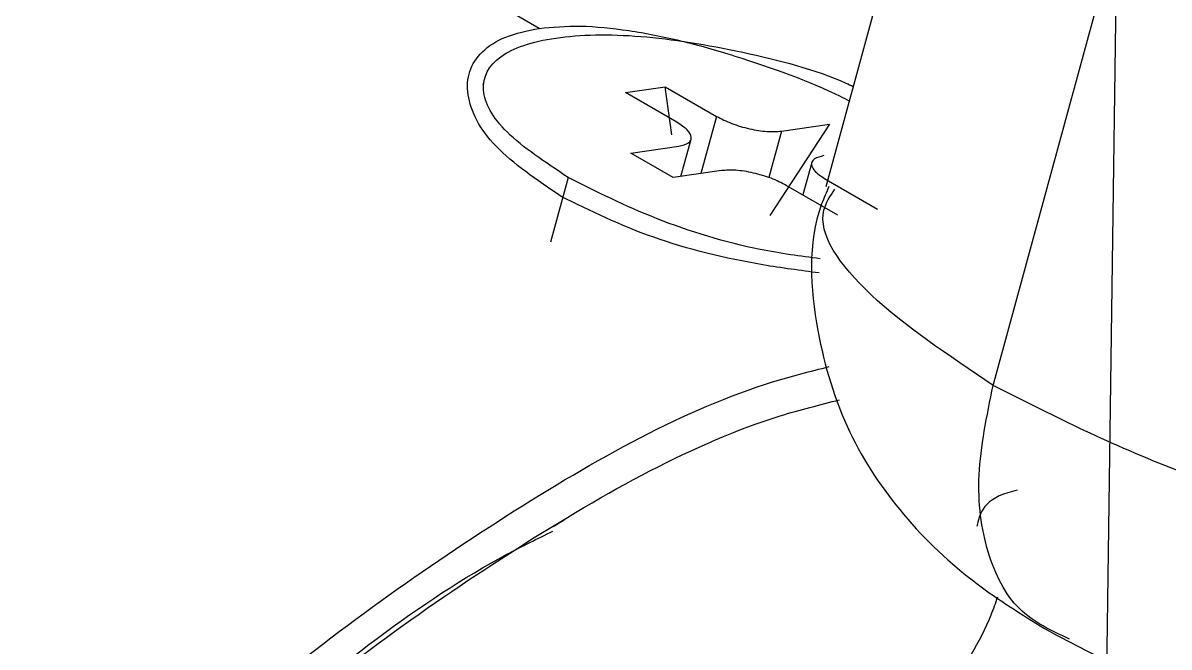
# Model space of a CAD drawing. Header units: millimetres. Extents: x 15 to 1192, y 5 to 836.
# Drawn here: x 575.48 to 582.73, y 536.92 to 540.87 of the extents above; entities that cross this region are included whole.
import ezdxf

# ---------------------------------------------------------------- set-up
doc = ezdxf.new("R2010")
doc.units = ezdxf.units.MM

msp = doc.modelspace()

# ---------------------------------------------------------------- linework, layer by layer
at = {"color": 7, "linetype": 'Continuous', "lineweight": 25}
for p, q in [((582.1183, 520.5309), (582.55, 552.6213)), ((582.0442, 545.2799), (580.5584, 539.8331)), ((581.6168, 538.5747), (583.1027, 544.0214)), ((578.7437, 540.8353), (577.7284, 541.4214)), ((578.3988, 540.5203), (578.3871, 540.4773)), ((579.2896, 540.4292), (579.5412, 540.4658)), ((579.5412, 540.4658), (579.8665, 540.278)), ((579.5841, 540.1609), (579.5412, 540.4658)), ((579.6148, 540.2414), (579.2896, 540.4292)), ((579.8665, 540.278), (579.7678, 539.9161)), ((580.2773, 540.1845), (580.1971, 539.8903)), ((580.582, 540.2288), (580.204, 539.6507)), ((580.2773, 540.1845), (580.582, 540.2288)), ((579.6412, 539.8977), (579.7056, 540.1335)), ((579.3236, 540.0457), (579.6283, 540.09)), ((579.5923, 539.8906), (579.3236, 540.0457)), ((580.4688, 539.9858), (580.4128, 539.7807)), ((578.9281, 539.891), (578.8166, 539.4825)), ((579.897, 539.9349), (579.5923, 539.8906)), ((580.6331, 539.6536), (580.3078, 539.8414)), ((580.5595, 539.878), (580.8847, 539.6902)), ((578.903, 537.721), (578.8323, 537.6802))]:
    msp.add_line(p, q, dxfattribs=at)
for points, knots in [([(578.8823, 539.7717), (578.7295, 539.8757), (578.4239, 540.0836), (578.281, 540.3688), (578.2928, 540.5662), (578.3751, 540.6915), (578.5196, 540.7886), (578.6692, 540.8197), (578.7437, 540.8353)], [0, 0, 0, 0, 0.2495886, 0.4989678, 0.625062, 0.7493706, 0.8751632, 1, 1, 1, 1]), ([(578.7437, 540.8353), (578.8282, 540.8429), (578.9979, 540.8581), (579.3069, 540.8269), (579.6391, 540.7619), (580.0912, 540.6315), (580.4775, 540.4932), (580.6877, 540.3859), (580.7065, 540.3763)], [0, 0, 0, 0, 0.161136, 0.323531, 0.483993, 0.646809, 0.968362, 1, 1, 1, 1]), ([(578.9281, 539.891), (578.7836, 539.987), (578.4945, 540.1791), (578.3506, 540.4559), (578.4586, 540.6706), (578.8171, 540.7924), (579.3714, 540.804), (580.022, 540.6968), (580.5143, 540.5693), (580.7158, 540.4745), (580.7313, 540.4671)], [0, 0, 0, 0, 0.141175, 0.28235, 0.423524, 0.564699, 0.705874, 0.847049, 0.988223, 1, 1, 1, 1]), ([(580.5213, 539.3764), (580.3963, 539.3929), (580.0586, 539.4376), (579.4645, 539.6209), (579.1069, 539.801), (578.9281, 539.891)], [0, 0, 0, 0, 0.227153, 0.613577, 1, 1, 1, 1]), ([(580.5774, 539.8334), (580.5613, 539.797), (580.4364, 539.5152), (580.4744, 538.9483), (580.6748, 538.2756), (581.0423, 537.7318), (581.4685, 537.3305), (581.7962, 537.1261), (581.9416, 537.0353)], [0, 0, 0, 0, 0.0342616, 0.2657723, 0.4622118, 0.6478654, 0.8437743, 1, 1, 1, 1]), ([(581.6168, 538.5747), (581.3347, 538.7647), (580.7704, 539.1447), (580.4679, 539.5961), (580.5857, 539.7738), (580.6141, 539.8165)], [0, 0, 0, 0, 0.4316448, 0.8632897, 1, 1, 1, 1]), ([(580.5157, 539.287), (580.3972, 539.3024), (580.0447, 539.3485), (579.443, 539.4957), (579.069, 539.6798), (578.8823, 539.7717)], [0, 0, 0, 0, 0.2022353, 0.6016677, 1, 1, 1, 1]), ([(573.7664, 517.0334), (573.4872, 517.1026), (572.7483, 517.2858), (571.7926, 518.0502), (570.9316, 519.2426), (570.3828, 520.7884), (570.1565, 522.605), (570.2643, 524.629), (570.7012, 526.7807), (571.4507, 528.9781), (572.4839, 531.1362), (573.7612, 533.1732), (575.233, 535.0075), (576.8449, 536.5805), (578.5267, 537.7872), (579.7978, 538.4978), (580.4601, 538.6641), (580.5794, 538.6941)], [0, 0, 0, 0, 0.043928, 0.11625, 0.188573, 0.260895, 0.333217, 0.40554, 0.477862, 0.550185, 0.622507, 0.69483, 0.767152, 0.839475, 0.911797, 0.98412, 1, 1, 1, 1]), ([(571.183, 519.4027), (570.9815, 519.885), (570.5784, 520.8497), (570.3732, 522.6562), (570.4745, 524.6417), (570.9055, 526.7596), (571.6424, 528.9205), (572.6587, 531.0434), (573.9151, 533.047), (575.3627, 534.8512), (576.9482, 536.3983), (578.6025, 537.5859), (579.8609, 538.2876), (580.5202, 538.4525), (580.6454, 538.4838)], [0, 0, 0, 0, 0.089012, 0.178024, 0.267035, 0.356047, 0.445059, 0.534071, 0.623083, 0.712095, 0.801106, 0.890118, 0.97913, 1, 1, 1, 1]), ([(581.7695, 537.9115), (581.7489, 537.9065), (581.6432, 537.8812), (581.5411, 537.8055), (581.522, 537.7194), (581.5135, 537.6815)], [0, 0, 0, 0, 0.119536, 0.612495, 1, 1, 1, 1]), ([(570.4427, 523.1184), (570.4544, 523.6488), (570.4801, 524.8238), (570.907, 526.8131), (571.6307, 528.9521), (572.6405, 531.059), (573.8857, 533.0431), (575.322, 534.8416), (576.892, 536.3412), (578.0883, 537.2892), (578.7339, 537.6048), (578.8308, 537.6522)], [0, 0, 0, 0, 0.102836, 0.227849, 0.352862, 0.477875, 0.602888, 0.727901, 0.852914, 0.977927, 1, 1, 1, 1]), ([(581.6437, 537.2334), (581.6302, 537.1954), (581.5559, 536.986), (581.3281, 536.6236), (580.9831, 536.1864), (580.7192, 535.9835), (580.5873, 535.8821)], [0, 0, 0, 0, 0.068735, 0.379157, 0.689578, 1, 1, 1, 1]), ([(581.6437, 537.2334), (581.6302, 537.1954), (581.5559, 536.986), (581.3281, 536.6236), (580.9831, 536.1864), (580.7192, 535.9835), (580.5873, 535.8821)], [0, 0, 0, 0, 0.068735, 0.379157, 0.689578, 1, 1, 1, 1]), ([(581.9416, 537.0353), (582.0922, 536.9549), (582.5224, 536.7251), (583.3335, 536.4574), (584.201, 536.2765), (584.6983, 536.3033), (584.8931, 536.3138)], [0, 0, 0, 0, 0.1713698, 0.4893939, 0.7999197, 1, 1, 1, 1])]:
    msp.add_open_spline(points, degree=3, knots=knots, dxfattribs=at)
for points in [[(579.8665, 540.278), (579.8973, 540.2624), (579.9589, 540.2312), (580.0749, 540.1974), (580.1897, 540.1786), (580.2481, 540.1825), (580.2773, 540.1845)], [(579.6283, 540.09), (579.6511, 540.0956), (579.6968, 540.1069), (579.7134, 540.1448), (579.6893, 540.1919), (579.6396, 540.2249), (579.6148, 540.2414)], [(580.546, 540.0294), (580.5232, 540.0237), (580.4775, 540.0125), (580.4609, 539.9746), (580.485, 539.9274), (580.5347, 539.8945), (580.5595, 539.878)], [(580.3078, 539.8414), (580.277, 539.857), (580.2154, 539.8882), (580.0994, 539.922), (579.9846, 539.9407), (579.9262, 539.9368), (579.897, 539.9349)], [(582.1001, 536.9691), (581.9862, 537.0212), (581.7583, 537.1254), (581.5644, 537.5016), (581.4969, 537.9938), (581.5768, 538.3811), (581.6168, 538.5747)], [(586.4098, 537.4833), (586.0689, 537.4606), (585.387, 537.4151), (584.0484, 537.634), (582.6943, 538.0282), (581.976, 538.3925), (581.6168, 538.5747)]]:
    msp.add_open_spline(points, degree=3, dxfattribs=at)

doc.saveas('drawing.dxf')
